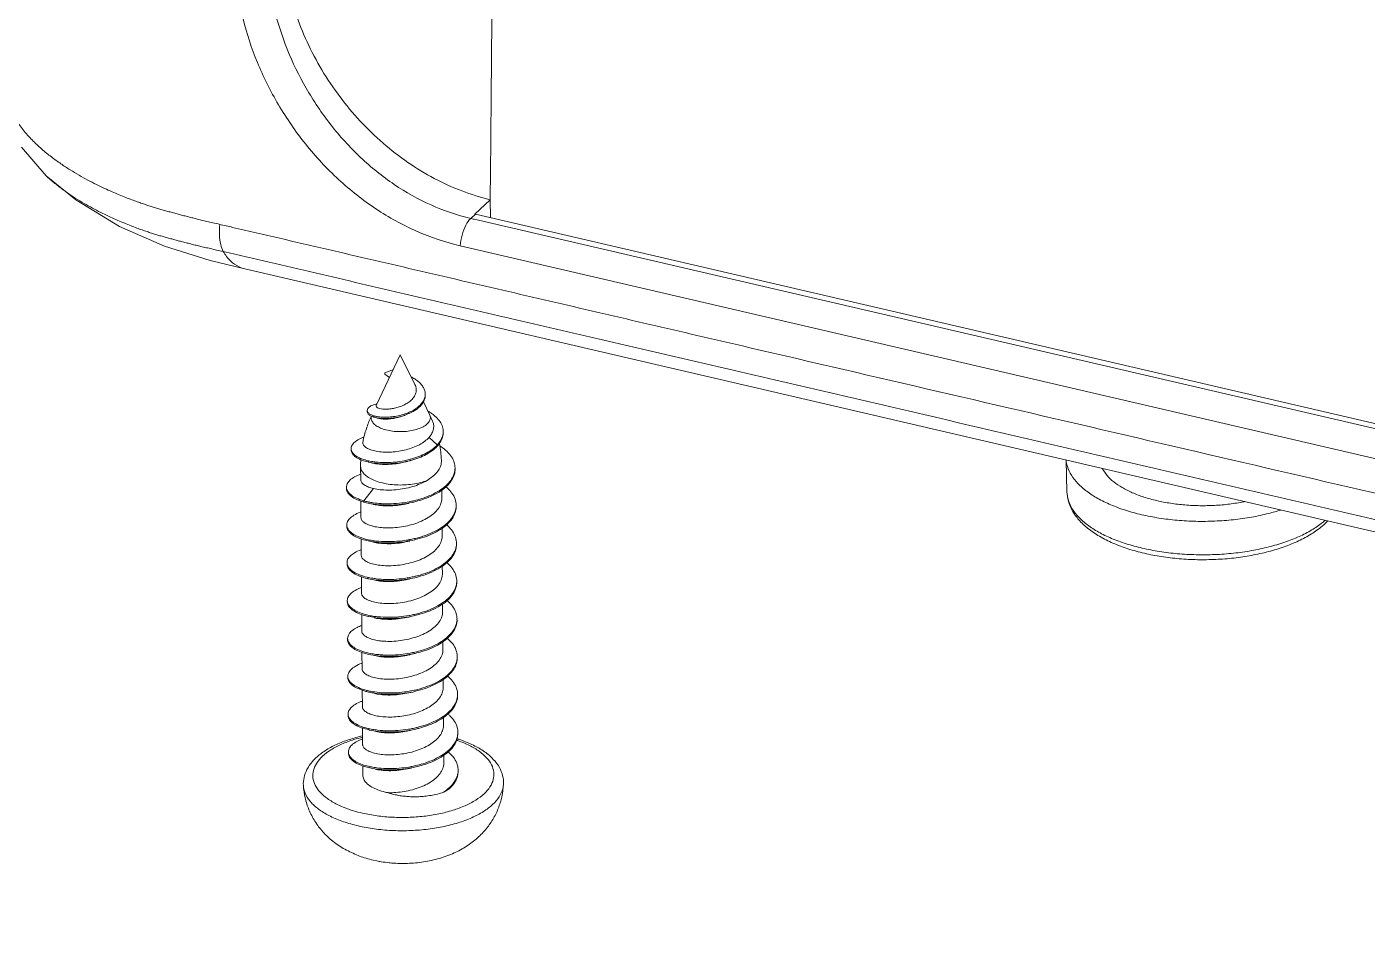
# Model space of a CAD drawing. Header units: millimetres. Extents: x 1204 to 1474, y 423 to 610.
# Drawn here: x 1312.79 to 1328.82, y 441.97 to 453.06 of the extents above; entities that cross this region are included whole.
import ezdxf

# ---------------------------------------------------------------- set-up
doc = ezdxf.new("R2010")
doc.units = ezdxf.units.MM
doc.layers.add('from', color=7, linetype='Continuous', lineweight=13)

# ---------------------------------------------------------------- blocks, each defined once
blk = doc.blocks.new('*u5')
at = {"color": 7, "linetype": 'Continuous'}
for p, q in [((-69.502, 38.597), (-68.984, 37.993)), ((-68.984, 37.993), (-68.985, 37.994)), ((-68.985, 37.994), (-68.364, 37.487)), ((-68.364, 37.487), (-67.447, 36.932)), ((-59.99, 37.191), (-59.667, 37.492)), ((-59.667, 37.492), (-59.66, 37.115)), ((-59.978, 37.189), (-60.074, 37.1)), ((-8.257, 25.145), (-59.978, 37.189)), ((-67.447, 36.932), (-66.505, 36.518)), ((-60.015, 37.086), (-60.074, 37.1)), ((-60.003, 37.083), (-60.015, 37.086)), ((-8.352, 25.056), (-60.003, 37.083)), ((-66.505, 36.518), (-65.546, 36.218)), ((-8.573, 24.479), (-60.294, 36.523)), ((-65.546, 36.218), (-64.813, 36.038)), ((-64.814, 36.038), (-3.1, 21.667)), ((-62.056, 33.172), (-61.553, 34.237)), ((-61.245, 33.609), (-61.553, 34.237)), ((-61.699, 33.926), (-61.879, 33.855)), ((-61.879, 33.855), (-61.879, 33.828)), ((-61.879, 33.828), (-61.777, 33.76)), ((-60.937, 32.982), (-61.068, 33.248)), ((-62.247, 33.065), (-62.246, 33.038)), ((-60.875, 32.844), (-60.937, 32.982)), ((-60.949, 32.501), (-60.777, 32.342)), ((-60.777, 32.342), (-60.776, 32.316)), ((-62.384, 31.611), (-62.386, 31.893)), ((-47.563, 31.357), (-47.581, 32.025)), ((-62.117, 31.425), (-62.321, 31.168)), ((-60.681, 31.226), (-60.682, 31.395)), ((-62.378, 30.816), (-62.38, 31.164)), ((-62.321, 31.168), (-62.321, 31.142)), ((-62.321, 31.142), (-62.236, 31.121)), ((-62.128, 31.096), (-62.114, 31.093)), ((-60.675, 30.431), (-60.676, 30.59)), ((-62.372, 30.022), (-62.375, 30.369)), ((-62.366, 29.228), (-62.369, 29.574)), ((-60.669, 29.637), (-60.671, 29.797)), ((-60.664, 28.843), (-60.665, 29.004)), ((-62.361, 28.433), (-62.363, 28.778)), ((-60.658, 28.048), (-60.659, 28.21)), ((-62.355, 27.639), (-62.357, 27.985)), ((-62.212, 27.943), (-62.171, 27.935)), ((-62.097, 27.917), (-61.997, 27.898)), ((-60.652, 27.254), (-60.653, 27.413)), ((-62.349, 26.844), (-62.352, 27.192)), ((-60.646, 26.46), (-60.648, 26.62)), ((-62.343, 26.05), (-62.346, 26.396)), ((-62.339, 25.405), (-62.34, 25.602)), ((-60.641, 25.665), (-60.642, 25.827)), ((-62.123, 23.623), (-62.043, 23.605)), ((-61.784, 23.567), (-61.768, 23.565))]:
    blk.add_line(p, q, dxfattribs=at)
for centre, radius, start, end in [((-61.86, 32.483), 0.746, 103.916, 105.9081), ((-61.293, 33.409), 0.263, 353.7759, 0.4466), ((-61.468, 32.171), 1.009, 56.7616, 60.4837), ((-63.202, 31.888), 2.516, 3.0777, 11.0499), ((-60.993, 32.623), 0.34, 355.9211, 0.3635), ((-61.253, 32.782), 0.648, 315.7344, 317.2738), ((-61.232, 32.737), 0.621, 317.269, 319.2281), ((-59.863, 31.911), 2.523, 177.2427, 180.4133), ((-61.948, 33.225), 1.247, 256.9768, 257.3746), ((-61.931, 33.307), 1.331, 257.3982, 260.2354), ((-61.828, 33.859), 1.882, 284.4451, 285.172), ((-60.776, 31.857), 0.372, 356.4598, 0.4842), ((-62.541, 31.455), 0.141, 179.9163, 190.192), ((-61.967, 32.381), 1.288, 253.6566, 254.0673), ((-61.967, 32.409), 1.29, 254.0663, 254.3257), ((-61.94, 32.51), 1.394, 254.3709, 257.9668), ((-61.801, 33.446), 2.338, 280.6508, 283.0327), ((-60.773, 31.073), 0.393, 356.5035, 0.3308), ((-61.875, 31.991), 1.677, 257.9586, 261.9893), ((-61.846, 32.179), 1.867, 261.9238, 262.0977), ((-61.792, 32.668), 2.355, 280.5205, 282.9984), ((-60.769, 30.278), 0.395, 356.5655, 0.3872), ((-61.869, 31.195), 1.674, 257.9323, 261.9656), ((-61.785, 31.872), 2.353, 280.504, 282.9866), ((-60.757, 29.483), 0.388, 353.1751, 0.4798), ((-61.861, 30.412), 1.687, 258.0358, 261.9285), ((-61.78, 31.081), 2.358, 280.4923, 282.9701), ((-60.744, 28.689), 0.381, 356.5531, 0.5015), ((-61.848, 29.665), 1.734, 259.2563, 261.8737), ((-61.778, 30.306), 2.376, 280.5581, 282.9485), ((-60.743, 27.895), 0.386, 356.4771, 0.3525), ((-61.77, 29.497), 2.362, 280.533, 282.9422), ((-60.746, 27.101), 0.395, 356.5643, 0.3871), ((-62.485, 26.691), 0.163, 180.7249, 198.2109), ((-61.875, 27.876), 1.53, 257.1649, 257.8745), ((-61.846, 28.019), 1.676, 257.9282, 261.956), ((-61.762, 28.694), 2.354, 280.5014, 282.9837), ((-60.727, 26.305), 0.382, 356.2707, 0.5018), ((-61.761, 27.922), 2.375, 280.5567, 282.9483), ((-61.838, 27.235), 1.687, 258.0185, 261.9064), ((-60.727, 25.512), 0.388, 356.4786, 0.3409), ((-63.132, 25.213), 0.455, 183.193, 187.701), ((-61.545, 26.466), 1.451, 256.9103, 259.4785), ((-61.085, 25.745), 0.822, 314.0059, 314.2663), ((-61.695, 27.429), 2.894, 253.1777, 256.9398), ((-61.58, 25.964), 2.404, 249.813, 256.96)]:
    blk.add_arc(centre, radius, start, end, dxfattribs=at)
blk.add_ellipse((-60.07, 41.547), major_axis=(-3.504, 3.568), ratio=0.773243, start_param=-4.027639, end_param=-4.02502, dxfattribs=at)
for points, start_tangent, end_tangent in [([(-59.667, 37.492), (-59.636, 40.766), (-59.616, 44.043), (-59.596, 47.32)], (0.011477, 0.999934), (0.006109, 0.999981)), ([(-64.004, 42.648), (-63.915, 42.032), (-63.749, 41.413), (-63.508, 40.805), (-63.198, 40.216), (-62.824, 39.659), (-62.394, 39.144), (-61.914, 38.679), (-61.393, 38.275), (-60.839, 37.937), (-60.261, 37.675), (-59.667, 37.492)], (0.08134, -0.996686), (0.973335, -0.229388)), ([(-60.294, 36.523), (-61.212, 36.831), (-62.064, 37.299), (-62.848, 37.915), (-63.538, 38.655), (-64.11, 39.487), (-64.552, 40.375), (-64.853, 41.287), (-65.008, 42.196)], (-0.973898, 0.226985), (-0.089958, 0.995946)), ([(-60.074, 37.1), (-60.907, 37.381), (-61.68, 37.812), (-62.389, 38.381), (-63.012, 39.065), (-63.529, 39.834), (-63.927, 40.655), (-64.198, 41.497), (-64.338, 42.337)], (-0.973914, 0.226915), (-0.087989, 0.996121)), ([(-65.343, 36.974), (-65.484, 37.007), (-65.612, 37.037), (-65.729, 37.065), (-65.834, 37.09), (-65.93, 37.114), (-66.024, 37.137), (-66.118, 37.162), (-66.213, 37.187), (-66.31, 37.213), (-66.408, 37.24), (-66.504, 37.267), (-66.599, 37.294), (-66.691, 37.322), (-66.782, 37.35), (-66.873, 37.38), (-66.969, 37.412), (-67.073, 37.448), (-67.188, 37.49), (-67.314, 37.539), (-67.453, 37.595), (-67.602, 37.658), (-67.762, 37.73), (-67.932, 37.812), (-68.11, 37.903), (-68.294, 38.005), (-68.482, 38.118), (-68.676, 38.245), (-68.875, 38.389), (-69.079, 38.556), (-69.28, 38.746), (-69.468, 38.957), (-69.634, 39.188), (-69.767, 39.43), (-69.858, 39.667), (-69.907, 39.882), (-69.926, 40.07), (-69.924, 40.227)], (-0.973569, 0.228393), (0.063632, 0.997973)), ([(-65.267, 36.402), (-65.408, 36.434), (-65.538, 36.464), (-65.656, 36.491), (-65.763, 36.517), (-65.861, 36.54), (-65.956, 36.564), (-66.05, 36.588), (-66.144, 36.612), (-66.236, 36.636), (-66.327, 36.661), (-66.417, 36.685), (-66.508, 36.71), (-66.598, 36.736), (-66.687, 36.763), (-66.776, 36.791), (-66.868, 36.821), (-66.969, 36.856), (-67.081, 36.896), (-67.203, 36.942), (-67.337, 36.996), (-67.481, 37.057), (-67.635, 37.126), (-67.798, 37.204), (-67.969, 37.291), (-68.145, 37.388), (-68.326, 37.495), (-68.512, 37.617), (-68.703, 37.756), (-68.898, 37.916), (-68.984, 37.993)], (-0.973817, 0.227332), (-0.729911, 0.683542)), ([(-65.267, 36.402), (-65.322, 36.55), (-65.348, 36.746), (-65.343, 36.974)], (-0.490403, 0.871496), (0.084227, 0.996447)), ([(-3.635, 22.605), (-3.907, 22.668), (-4.894, 22.898), (-5.88, 23.128), (-6.867, 23.357), (-8.84, 23.817), (-10.813, 24.276), (-12.786, 24.736), (-14.759, 25.195), (-18.705, 26.114), (-22.651, 27.033), (-26.597, 27.952), (-34.489, 29.79), (-42.381, 31.627), (-46.327, 32.546), (-50.273, 33.465), (-54.219, 34.384), (-56.192, 34.843), (-58.165, 35.303), (-60.138, 35.762), (-62.111, 36.222), (-63.098, 36.452), (-64.084, 36.681), (-65.071, 36.911), (-65.343, 36.974)], (-0.973971, 0.226672), (-0.973914, 0.226919)), ([(-60.294, 36.523), (-60.255, 36.75), (-60.176, 36.957), (-60.074, 37.1)], (0.072496, 0.997369), (0.73153, 0.68181)), ([(-65.267, 36.402), (-65.117, 36.205), (-64.937, 36.081), (-64.814, 36.038)], (0.491304, -0.870988), (0.973062, -0.230543)), ([(-3.558, 22.032), (-5.486, 22.481), (-7.415, 22.93), (-11.271, 23.828), (-15.128, 24.726), (-18.985, 25.624), (-26.699, 27.421), (-30.556, 28.319), (-34.413, 29.217), (-42.126, 31.013), (-49.84, 32.809), (-53.697, 33.708), (-57.554, 34.606), (-59.482, 35.055), (-61.411, 35.504), (-62.375, 35.728), (-63.339, 35.953), (-65.267, 36.402)], (-0.974102, 0.226109), (-0.973782, 0.227481)), ([(-61.03, 33.412), (-61.034, 33.456), (-61.058, 33.529), (-61.1, 33.597), (-61.159, 33.66), (-61.231, 33.715), (-61.312, 33.762), (-61.322, 33.767)], (-0.007621, 0.999971), (-0.898085, 0.439823)), ([(-61.245, 33.609), (-61.229, 33.571), (-61.218, 33.503), (-61.227, 33.433), (-61.256, 33.364), (-61.307, 33.299), (-61.374, 33.241), (-61.456, 33.191), (-61.55, 33.149), (-61.65, 33.119), (-61.747, 33.1)], (0.439723, -0.898133), (-0.990455, -0.137835)), ([(-62.065, 33.2), (-62.112, 33.185), (-62.186, 33.149), (-62.231, 33.108), (-62.247, 33.066), (-62.247, 33.065)], (-0.961592, -0.274483), (0.015904, -0.999874)), ([(-61.47, 32.988), (-61.448, 32.995), (-61.336, 33.041), (-61.237, 33.097), (-61.155, 33.161), (-61.092, 33.231), (-61.051, 33.305), (-61.031, 33.381)], (0.949957, 0.312381), (0.108628, 0.994082)), ([(-61.463, 32.963), (-61.448, 32.969), (-61.336, 33.015), (-61.237, 33.071), (-61.155, 33.135), (-61.092, 33.205), (-61.051, 33.279), (-61.031, 33.354), (-61.03, 33.385)], (0.948044, 0.318138), (-0.007621, 0.999971)), ([(-62.161, 32.948), (-62.254, 32.716), (-62.33, 32.44), (-62.337, 32.403)], (-0.416886, -0.908959), (-0.195229, -0.980758)), ([(-62.247, 33.065), (-62.233, 33.026)], (0.015904, -0.999874), (0.562316, -0.826922)), ([(-62.246, 33.038), (-62.233, 32.999), (-62.192, 32.962), (-62.162, 32.947)], (0.015904, -0.999874), (0.90726, -0.42057)), ([(-62.233, 33.026), (-62.192, 32.989), (-62.126, 32.959), (-62.102, 32.951)], (0.562316, -0.826922), (0.961476, -0.27489)), ([(-62.159, 32.947), (-62.165, 32.915), (-62.152, 32.85), (-62.108, 32.788), (-62.037, 32.732), (-61.94, 32.686), (-61.824, 32.651)], (-0.268784, -0.963201), (0.973942, -0.226795)), ([(-62.162, 32.947), (-62.126, 32.932), (-62.108, 32.926)], (0.90726, -0.42057), (0.957865, -0.287219)), ([(-62.108, 32.926), (-62.038, 32.91), (-61.934, 32.898), (-61.817, 32.898), (-61.694, 32.909), (-61.569, 32.933), (-61.463, 32.963)], (0.957865, -0.287219), (0.948044, 0.318138)), ([(-62.102, 32.951), (-62.038, 32.937), (-61.934, 32.925), (-61.817, 32.924), (-61.694, 32.936), (-61.569, 32.96), (-61.47, 32.988)], (0.961476, -0.27489), (0.949957, 0.312381)), ([(-61.747, 33.1), (-61.838, 33.092), (-61.92, 33.094), (-61.985, 33.105), (-62.031, 33.123), (-62.055, 33.145), (-62.057, 33.17), (-62.056, 33.172)], (-0.990455, -0.137835), (0.365864, 0.930668)), ([(-62.054, 32.91), (-61.987, 32.894), (-61.892, 32.885), (-61.783, 32.888), (-61.666, 32.904), (-61.548, 32.934), (-61.487, 32.955)], (0.950059, -0.312071), (0.934252, 0.356613)), ([(-60.937, 32.982), (-60.927, 32.955), (-60.925, 32.885), (-60.959, 32.816), (-61.027, 32.753), (-61.125, 32.699), (-61.247, 32.658), (-61.386, 32.631), (-61.535, 32.621), (-61.684, 32.627), (-61.824, 32.651)], (0.441006, -0.897504), (-0.973942, 0.226795)), ([(-60.653, 32.626), (-60.656, 32.668), (-60.688, 32.776), (-60.755, 32.877), (-60.851, 32.97), (-60.915, 33.016)], (-0.006411, 0.999979), (-0.83596, 0.548791)), ([(-60.875, 32.844), (-60.855, 32.77), (-60.856, 32.678), (-60.888, 32.588), (-60.949, 32.501)], (0.382683, -0.92388), (-0.665711, -0.74621)), ([(-62.313, 32.506), (-62.36, 32.488), (-62.47, 32.431), (-62.544, 32.366), (-62.581, 32.297), (-62.585, 32.264)], (-0.943331, -0.331854), (0.008495, -0.999964)), ([(-61.888, 32.191), (-62.027, 32.204), (-62.147, 32.23), (-62.242, 32.269), (-62.306, 32.315), (-62.337, 32.367), (-62.337, 32.403)], (-0.99924, 0.038969), (0.182901, 0.983131)), ([(-60.949, 32.501), (-61.038, 32.42), (-61.153, 32.347), (-61.287, 32.287), (-61.432, 32.241), (-61.584, 32.209), (-61.74, 32.193), (-61.888, 32.191)], (-0.665711, -0.74621), (-0.99924, 0.038969)), ([(-60.777, 32.342), (-60.7, 32.447), (-60.659, 32.557), (-60.654, 32.599)], (0.678429, 0.734666), (0.071078, 0.997471)), ([(-60.762, 32.331), (-60.7, 32.421), (-60.659, 32.531), (-60.653, 32.599)], (0.652916, 0.757431), (-0.006411, 0.999979)), ([(-62.585, 32.264), (-62.579, 32.227)], (0.008495, -0.999964), (0.279338, -0.960193)), ([(-62.585, 32.238), (-62.579, 32.201), (-62.54, 32.134), (-62.465, 32.073), (-62.357, 32.021), (-62.237, 31.985)], (0.008495, -0.999964), (0.972828, -0.231528)), ([(-62.579, 32.227), (-62.54, 32.161), (-62.465, 32.1), (-62.357, 32.048), (-62.229, 32.01)], (0.279338, -0.960193), (0.974275, -0.225362)), ([(-61.353, 32.01), (-61.335, 32.015), (-61.164, 32.071), (-61.011, 32.141), (-60.88, 32.223), (-60.776, 32.316)], (0.967658, 0.252265), (0.678429, 0.734666)), ([(-61.335, 32.042), (-61.164, 32.098), (-61.011, 32.168), (-60.88, 32.25), (-60.789, 32.329)], (0.965141, 0.26173), (0.697921, 0.716175)), ([(-60.404, 31.86), (-60.42, 31.969), (-60.477, 32.09), (-60.572, 32.204), (-60.702, 32.307), (-60.725, 32.322)], (-0.008309, 0.999965), (-0.844996, 0.534772)), ([(-60.99, 31.596), (-61.134, 31.55), (-61.295, 31.518), (-61.465, 31.502), (-61.639, 31.502), (-61.808, 31.519), (-61.966, 31.553), (-62.106, 31.6), (-62.222, 31.66), (-62.31, 31.73), (-62.365, 31.807), (-62.386, 31.888), (-62.386, 31.893)], (-0.928693, -0.37085), (-0.005501, 0.999985)), ([(-62.237, 31.985), (-62.221, 31.982), (-62.062, 31.956), (-61.888, 31.945), (-61.704, 31.952), (-61.517, 31.975), (-61.353, 32.01)], (0.972828, -0.231528), (0.967658, 0.252265)), ([(-62.161, 31.966), (-62.07, 31.948), (-61.926, 31.934), (-61.767, 31.936), (-61.599, 31.954), (-61.431, 31.989), (-61.401, 31.997)], (0.967833, -0.251592), (0.962477, 0.271364)), ([(-62.156, 31.995), (-62.063, 31.982), (-61.888, 31.972), (-61.704, 31.978), (-61.517, 32.002), (-61.358, 32.036)], (0.98544, -0.170023), (0.968384, 0.249465)), ([(-61.274, 31.168), (-61.098, 31.216), (-60.906, 31.29), (-60.738, 31.38), (-60.599, 31.483), (-60.495, 31.597), (-60.429, 31.719), (-60.405, 31.834)], (0.974215, 0.225621), (0.06169, 0.998095)), ([(-61.267, 31.143), (-61.098, 31.19), (-60.906, 31.263), (-60.738, 31.353), (-60.599, 31.457), (-60.495, 31.571), (-60.429, 31.692), (-60.404, 31.817), (-60.404, 31.834)], (0.973546, 0.22849), (-0.008309, 0.999965)), ([(-60.689, 32.023), (-60.692, 31.964), (-60.722, 31.861), (-60.784, 31.765), (-60.874, 31.676), (-60.99, 31.596)], (0.053137, -0.998587), (-0.86264, -0.505819)), ([(-47.58, 32.023), (-47.552, 31.887), (-47.468, 31.705), (-47.333, 31.531), (-47.148, 31.368), (-46.917, 31.218), (-46.644, 31.085), (-46.335, 30.97), (-45.995, 30.877)], (0.094444, -0.99553), (0.973942, -0.226795)), ([(-46.823, 31.848), (-46.817, 31.838), (-46.72, 31.698), (-46.581, 31.566), (-46.403, 31.446), (-46.191, 31.338), (-45.947, 31.247), (-45.678, 31.172)], (0.453701, -0.891154), (0.973942, -0.226795)), ([(-62.385, 31.728), (-62.512, 31.671), (-62.611, 31.6), (-62.668, 31.523), (-62.682, 31.456)], (-0.940751, -0.339098), (-0.000496, -1)), ([(-62.117, 31.425), (-62.223, 31.458), (-62.305, 31.499), (-62.359, 31.546), (-62.382, 31.597), (-62.384, 31.611)], (-0.974067, 0.22626), (0.004052, 0.999992)), ([(-60.99, 31.596), (-61.136, 31.524), (-61.298, 31.466), (-61.471, 31.425), (-61.647, 31.401), (-61.818, 31.393), (-61.977, 31.402), (-62.117, 31.425)], (-0.86264, -0.505819), (-0.974067, 0.22626)), ([(-62.682, 31.429), (-62.682, 31.416), (-62.652, 31.336), (-62.58, 31.262), (-62.468, 31.196), (-62.33, 31.144)], (-0.000496, -1), (0.959587, -0.281413)), ([(-62.68, 31.43), (-62.652, 31.363), (-62.58, 31.288), (-62.468, 31.222), (-62.321, 31.168)], (0.175985, -0.984393), (0.961579, -0.274527)), ([(-60.681, 31.226), (-60.692, 31.137), (-60.74, 31.029), (-60.821, 30.929), (-60.932, 30.839), (-61.072, 30.759), (-61.23, 30.694), (-61.4, 30.646), (-61.575, 30.615), (-61.749, 30.6), (-61.914, 30.603)], (0.00603, -0.999982), (-0.997819, 0.066006)), ([(-60.38, 31.075), (-60.381, 31.108), (-60.415, 31.237), (-60.492, 31.36), (-60.593, 31.463)], (-0.00588, 0.999983), (-0.764456, 0.644676)), ([(-47.563, 31.357), (-47.533, 31.178), (-47.45, 30.998), (-47.315, 30.825), (-47.131, 30.662), (-46.901, 30.513), (-46.629, 30.38), (-46.322, 30.267), (-45.984, 30.174)], (0.027184, -0.99963), (0.973942, -0.226795)), ([(-47.563, 31.357), (-47.533, 31.16), (-47.451, 30.963), (-47.313, 30.769), (-47.121, 30.587), (-46.88, 30.423), (-46.598, 30.28), (-46.282, 30.161), (-45.938, 30.066)], (0.027004, -0.999635), (0.973942, -0.226795)), ([(-62.236, 31.121), (-62.147, 31.104), (-61.952, 31.083), (-61.741, 31.08), (-61.523, 31.097), (-61.306, 31.134), (-61.267, 31.143)], (0.977037, -0.21307), (0.973546, 0.22849)), ([(-62.23, 31.146), (-62.148, 31.13), (-62.125, 31.127)], (0.977862, -0.209249), (0.9893, -0.145894)), ([(-62.125, 31.127), (-61.952, 31.109), (-61.742, 31.107), (-61.524, 31.124), (-61.369, 31.148)], (0.9893, -0.145894), (0.982745, 0.184965)), ([(-62.114, 31.093), (-62.053, 31.081), (-61.987, 31.071), (-61.917, 31.065)], (0.974067, -0.22626), (0.997904, -0.064713)), ([(-61.917, 31.065), (-61.752, 31.063), (-61.577, 31.078), (-61.402, 31.11), (-61.364, 31.119)], (0.997904, -0.064713), (0.968584, 0.248686)), ([(-61.262, 30.373), (-61.236, 30.379), (-61.026, 30.442), (-60.835, 30.523), (-60.67, 30.62), (-60.538, 30.73), (-60.444, 30.851), (-60.391, 30.978), (-60.381, 31.049)], (0.974346, 0.225056), (0.06089, 0.998144)), ([(-61.257, 30.348), (-61.236, 30.353), (-61.026, 30.415), (-60.835, 30.496), (-60.67, 30.593), (-60.538, 30.704), (-60.444, 30.825), (-60.391, 30.952), (-60.38, 31.049)], (0.973876, 0.227078), (-0.00588, 0.999983)), ([(-43.077, 30.974), (-43.327, 30.903), (-43.688, 30.825), (-44.069, 30.771), (-44.46, 30.742), (-44.856, 30.738), (-45.249, 30.76), (-45.631, 30.806), (-45.995, 30.877)], (-0.952914, -0.303242), (-0.973942, 0.226795)), ([(-43.831, 31.151), (-43.852, 31.147), (-44.15, 31.1), (-44.46, 31.072), (-44.773, 31.066), (-45.085, 31.081), (-45.389, 31.117), (-45.678, 31.172)], (-0.980027, -0.198866), (-0.973942, 0.226795)), ([(-62.379, 30.934), (-62.398, 30.927), (-62.527, 30.864), (-62.618, 30.792), (-62.668, 30.714), (-62.677, 30.661)], (-0.940437, -0.339967), (0.000836, -1)), ([(-61.914, 30.603), (-62.054, 30.619), (-62.174, 30.648), (-62.269, 30.687), (-62.336, 30.733), (-62.372, 30.785), (-62.378, 30.816)], (-0.997819, 0.066006), (-0.013631, 0.999907)), ([(-60.374, 30.281), (-60.379, 30.338), (-60.42, 30.466), (-60.504, 30.588), (-60.584, 30.666)], (-0.006775, 0.999977), (-0.761418, 0.648262)), ([(-45.984, 30.174), (-45.621, 30.103), (-45.241, 30.057), (-44.85, 30.036), (-44.456, 30.039), (-44.066, 30.068), (-43.688, 30.122), (-43.328, 30.199), (-42.993, 30.299), (-42.69, 30.418), (-42.424, 30.556), (-42.199, 30.71), (-42.143, 30.756)], (0.973942, -0.226795), (0.754983, 0.655744)), ([(-45.938, 30.066), (-45.58, 29.997), (-45.207, 29.952), (-44.824, 29.932), (-44.44, 29.937), (-44.059, 29.967), (-43.689, 30.022), (-43.335, 30.101), (-43.004, 30.203), (-42.701, 30.327), (-42.432, 30.473), (-42.204, 30.639), (-42.091, 30.744)], (0.973942, -0.226795), (0.695097, 0.718916)), ([(-62.677, 30.661), (-62.674, 30.633)], (0.000836, -1), (0.186049, -0.982541)), ([(-62.676, 30.635), (-62.674, 30.607), (-62.636, 30.528), (-62.557, 30.454), (-62.438, 30.39), (-62.285, 30.339), (-62.229, 30.326)], (0.000836, -1), (0.977029, -0.213107)), ([(-62.674, 30.633), (-62.637, 30.554), (-62.557, 30.481), (-62.438, 30.417), (-62.285, 30.366), (-62.224, 30.351)], (0.186049, -0.982541), (0.977756, -0.209747)), ([(-60.675, 30.431), (-60.686, 30.346), (-60.732, 30.238), (-60.812, 30.138), (-60.924, 30.046), (-61.061, 29.966), (-61.219, 29.901), (-61.39, 29.852), (-61.568, 29.82), (-61.743, 29.806), (-61.908, 29.808)], (0.00605, -0.999982), (-0.997819, 0.066006)), ([(-62.374, 30.139), (-62.419, 30.122), (-62.541, 30.058), (-62.625, 29.984), (-62.667, 29.905), (-62.671, 29.867)], (-0.940252, -0.340478), (0.008611, -0.999963)), ([(-62.229, 30.326), (-62.102, 30.304), (-61.899, 30.286), (-61.68, 30.288), (-61.457, 30.31), (-61.257, 30.348)], (0.977029, -0.213107), (0.973876, 0.227078)), ([(-62.114, 30.3), (-62.059, 30.288), (-61.911, 30.271)], (0.972641, -0.232312), (0.997819, -0.066006)), ([(-62.103, 30.33), (-61.899, 30.312), (-61.681, 30.314), (-61.457, 30.336), (-61.361, 30.352)], (0.990504, -0.137487), (0.983165, 0.182719)), ([(-61.911, 30.271), (-61.747, 30.268), (-61.572, 30.282), (-61.397, 30.314), (-61.356, 30.324)], (0.997819, -0.066006), (0.969138, 0.246521)), ([(-61.256, 29.579), (-61.191, 29.595), (-60.983, 29.661), (-60.797, 29.745), (-60.638, 29.845), (-60.513, 29.957), (-60.426, 30.079), (-60.38, 30.208), (-60.375, 30.254)], (0.974387, 0.224879), (0.059898, 0.998205)), ([(-61.251, 29.553), (-61.19, 29.568), (-60.983, 29.634), (-60.797, 29.718), (-60.638, 29.818), (-60.512, 29.931), (-60.425, 30.053), (-60.38, 30.181), (-60.374, 30.254)], (0.973872, 0.227099), (-0.006775, 0.999977)), ([(-62.671, 29.867), (-62.665, 29.824)], (0.008611, -0.999963), (0.276115, -0.961125)), ([(-62.671, 29.84), (-62.664, 29.798), (-62.619, 29.72), (-62.532, 29.648), (-62.407, 29.586), (-62.248, 29.537), (-62.224, 29.532)], (0.008611, -0.999963), (0.977047, -0.213022)), ([(-62.665, 29.824), (-62.619, 29.746), (-62.532, 29.674), (-62.407, 29.612), (-62.248, 29.564), (-62.219, 29.557)], (0.276115, -0.961125), (0.977691, -0.210049)), ([(-61.908, 29.808), (-62.048, 29.825), (-62.168, 29.854), (-62.264, 29.892), (-62.33, 29.939), (-62.366, 29.99), (-62.372, 30.022)], (-0.997819, 0.066006), (-0.013631, 0.999907)), ([(-60.368, 29.486), (-60.377, 29.567), (-60.427, 29.694), (-60.518, 29.815), (-60.579, 29.872)], (-0.008081, 0.999967), (-0.761502, 0.648163)), ([(-62.224, 29.532), (-62.061, 29.505), (-61.854, 29.49), (-61.634, 29.496), (-61.41, 29.522), (-61.251, 29.553)], (0.977047, -0.213022), (0.973872, 0.227099)), ([(-62.103, 29.537), (-62.061, 29.531), (-61.854, 29.517), (-61.634, 29.522), (-61.41, 29.548), (-61.356, 29.558)], (0.990044, -0.140755), (0.983213, 0.182461)), ([(-60.669, 29.637), (-60.679, 29.556), (-60.723, 29.449), (-60.802, 29.348), (-60.913, 29.255), (-61.051, 29.174), (-61.207, 29.109), (-61.378, 29.06), (-61.558, 29.027), (-61.737, 29.012), (-61.902, 29.014)], (0.005799, -0.999983), (-0.997819, 0.066006)), ([(-62.368, 29.345), (-62.438, 29.317), (-62.554, 29.25), (-62.63, 29.175), (-62.664, 29.096), (-62.665, 29.072)], (-0.940307, -0.340329), (0.015068, -0.999886)), ([(-62.109, 29.506), (-62.054, 29.494), (-61.905, 29.476)], (0.97265, -0.232275), (0.997819, -0.066006)), ([(-61.905, 29.476), (-61.741, 29.474), (-61.566, 29.488), (-61.388, 29.52), (-61.35, 29.529)], (0.997819, -0.066006), (0.969139, 0.246516)), ([(-61.251, 28.784), (-61.146, 28.811), (-60.942, 28.88), (-60.76, 28.967), (-60.607, 29.07), (-60.488, 29.185), (-60.408, 29.308), (-60.371, 29.437)], (0.974445, 0.224624), (0.119177, 0.992873)), ([(-61.245, 28.759), (-61.146, 28.785), (-60.942, 28.854), (-60.76, 28.941), (-60.606, 29.043), (-60.488, 29.158), (-60.408, 29.282), (-60.371, 29.41), (-60.368, 29.46)], (0.973881, 0.227059), (-0.008081, 0.999967)), ([(-62.665, 29.072), (-62.654, 29.015)], (0.015068, -0.999886), (0.361487, -0.932377)), ([(-62.665, 29.046), (-62.654, 28.989), (-62.601, 28.911), (-62.506, 28.841), (-62.374, 28.781), (-62.218, 28.737)], (0.015068, -0.999886), (0.977118, -0.2127)), ([(-62.654, 29.015), (-62.601, 28.938), (-62.506, 28.868), (-62.374, 28.808), (-62.211, 28.762)], (0.361487, -0.932377), (0.978106, -0.208107)), ([(-61.902, 29.014), (-62.052, 29.032), (-62.18, 29.065), (-62.277, 29.109), (-62.339, 29.16), (-62.366, 29.216), (-62.366, 29.227)], (-0.997819, 0.066006), (0.008536, 0.999964)), ([(-60.363, 28.692), (-60.377, 28.796), (-60.435, 28.922), (-60.533, 29.041), (-60.572, 29.077)], (-0.008602, 0.999963), (-0.760667, 0.649142)), ([(-62.218, 28.737), (-62.21, 28.736), (-62.019, 28.706), (-61.809, 28.696), (-61.588, 28.705), (-61.364, 28.734), (-61.245, 28.759)], (0.977118, -0.2127), (0.973881, 0.227059)), ([(-62.103, 28.711), (-62.049, 28.7), (-61.9, 28.682)], (0.972663, -0.232222), (0.997819, -0.066006)), ([(-62.098, 28.742), (-62.019, 28.733), (-61.809, 28.722), (-61.588, 28.731), (-61.364, 28.761), (-61.351, 28.763)], (0.989978, -0.141223), (0.983246, 0.182284)), ([(-61.9, 28.682), (-61.734, 28.679), (-61.556, 28.694), (-61.376, 28.727), (-61.344, 28.735)], (0.997819, -0.066006), (0.969139, 0.246515)), ([(-61.896, 28.22), (-61.73, 28.217), (-61.552, 28.232), (-61.373, 28.265), (-61.203, 28.314), (-61.044, 28.38), (-60.905, 28.462), (-60.794, 28.556), (-60.717, 28.656), (-60.673, 28.763), (-60.664, 28.843)], (0.997819, -0.066006), (-0.00593, 0.999982)), ([(-62.362, 28.551), (-62.461, 28.508), (-62.568, 28.44), (-62.635, 28.364), (-62.659, 28.285), (-62.66, 28.278)], (-0.940562, -0.339622), (0.012018, -0.999928)), ([(-62, 28.23), (-62.129, 28.257), (-62.234, 28.295), (-62.308, 28.341), (-62.351, 28.392), (-62.361, 28.433)], (-0.98997, 0.141276), (-0.021175, 0.999776)), ([(-61.246, 27.99), (-61.102, 28.028), (-60.901, 28.101), (-60.724, 28.191), (-60.577, 28.296), (-60.465, 28.412), (-60.393, 28.537), (-60.363, 28.666)], (0.974508, 0.224352), (0.060281, 0.998181)), ([(-61.24, 27.965), (-61.102, 28.001), (-60.901, 28.074), (-60.724, 28.164), (-60.576, 28.269), (-60.465, 28.386), (-60.392, 28.51), (-60.363, 28.64), (-60.362, 28.665)], (0.973895, 0.226999), (-0.008602, 0.999963)), ([(-62.66, 28.278), (-62.657, 28.253)], (0.012018, -0.999928), (0.18131, -0.983426)), ([(-62.659, 28.252), (-62.641, 28.178), (-62.579, 28.102), (-62.478, 28.034), (-62.34, 27.977), (-62.212, 27.943)], (0.011856, -0.99993), (0.977113, -0.212722)), ([(-62.657, 28.253), (-62.641, 28.205), (-62.58, 28.129), (-62.478, 28.061), (-62.34, 28.004), (-62.171, 27.961)], (0.18131, -0.983426), (0.982405, -0.186763)), ([(-61.896, 28.22), (-61.932, 28.222), (-61.966, 28.226), (-62, 28.23)], (-0.997819, 0.066006), (-0.98997, 0.141276)), ([(-60.357, 27.898), (-60.357, 27.909), (-60.384, 28.038), (-60.452, 28.162), (-60.561, 28.277), (-60.565, 28.281)], (-0.006323, 0.99998), (-0.759175, 0.650886)), ([(-62.171, 27.935), (-61.976, 27.909), (-61.763, 27.901), (-61.541, 27.914), (-61.318, 27.948), (-61.24, 27.965)], (0.982405, -0.186763), (0.973895, 0.226999)), ([(-62.093, 27.948), (-61.976, 27.935), (-61.763, 27.928), (-61.541, 27.941), (-61.343, 27.969)], (0.989909, -0.141705), (0.983056, 0.183304)), ([(-61.997, 27.898), (-61.964, 27.894), (-61.929, 27.89), (-61.894, 27.887)], (0.98997, -0.141276), (0.997819, -0.066006)), ([(-61.894, 27.887), (-61.728, 27.885), (-61.55, 27.9), (-61.37, 27.933), (-61.339, 27.941)], (0.997819, -0.066006), (0.969138, 0.246518)), ([(-60.658, 28.048), (-60.668, 27.964), (-60.715, 27.855), (-60.794, 27.755), (-60.907, 27.663), (-61.047, 27.582), (-61.206, 27.517), (-61.374, 27.469), (-61.55, 27.437), (-61.726, 27.423), (-61.891, 27.425)], (0.005988, -0.999982), (-0.997819, 0.066006)), ([(-61.241, 27.195), (-61.03, 27.255), (-60.837, 27.333), (-60.669, 27.427), (-60.533, 27.535), (-60.433, 27.654), (-60.374, 27.78), (-60.358, 27.871)], (0.974571, 0.224077), (0.061282, 0.998121)), ([(-61.234, 27.17), (-61.026, 27.229), (-60.834, 27.308), (-60.667, 27.402), (-60.531, 27.511), (-60.432, 27.63), (-60.373, 27.756), (-60.357, 27.871)], (0.97389, 0.22702), (-0.006233, 0.999981)), ([(-62.356, 27.756), (-62.366, 27.753), (-62.497, 27.692), (-62.59, 27.62), (-62.643, 27.543), (-62.654, 27.484)], (-0.940576, -0.339582), (-0.000797, -1)), ([(-61.891, 27.425), (-62.039, 27.443), (-62.164, 27.475), (-62.261, 27.517), (-62.325, 27.568), (-62.354, 27.624), (-62.355, 27.639)], (-0.997819, 0.066006), (0.008494, 0.999964)), ([(-62.654, 27.484), (-62.652, 27.463), (-62.652, 27.458)], (-0.000797, -1), (0.172151, -0.985071)), ([(-62.653, 27.457), (-62.652, 27.434), (-62.617, 27.355), (-62.541, 27.282), (-62.425, 27.218), (-62.276, 27.165), (-62.206, 27.149)], (-0.000447, -1), (0.977037, -0.213069)), ([(-62.652, 27.458), (-62.619, 27.384), (-62.543, 27.31), (-62.429, 27.245), (-62.279, 27.193), (-62.201, 27.174)], (0.172151, -0.985071), (0.977819, -0.209453)), ([(-60.351, 27.103), (-60.356, 27.16), (-60.397, 27.287), (-60.48, 27.409), (-60.561, 27.488)], (-0.006775, 0.999977), (-0.760757, 0.649037)), ([(-62.206, 27.149), (-62.097, 27.129), (-61.896, 27.109), (-61.68, 27.109), (-61.457, 27.129), (-61.237, 27.169), (-61.234, 27.17)], (0.977037, -0.213069), (0.97389, 0.22702)), ([(-62.201, 27.174), (-62.101, 27.156), (-62.088, 27.154)], (0.977819, -0.209453), (0.989828, -0.142266)), ([(-62.091, 27.122), (-62.036, 27.111), (-61.888, 27.093)], (0.97264, -0.232317), (0.997819, -0.066006)), ([(-62.088, 27.154), (-61.9, 27.136), (-61.684, 27.136), (-61.462, 27.155), (-61.338, 27.175)], (0.989828, -0.142266), (0.983129, 0.182911)), ([(-61.888, 27.093), (-61.723, 27.091), (-61.547, 27.105), (-61.372, 27.137), (-61.333, 27.146)], (0.997819, -0.066006), (0.969137, 0.246521)), ([(-60.652, 27.254), (-60.655, 27.212), (-60.683, 27.11), (-60.744, 27.011), (-60.833, 26.92), (-60.948, 26.838), (-61.085, 26.768), (-61.237, 26.71), (-61.399, 26.668), (-61.566, 26.64), (-61.73, 26.628), (-61.885, 26.631)], (0.007762, -0.99997), (-0.997819, 0.066006)), ([(-61.234, 26.401), (-61.161, 26.419), (-60.955, 26.485), (-60.77, 26.569), (-60.613, 26.669), (-60.488, 26.781), (-60.402, 26.903), (-60.357, 27.03), (-60.352, 27.077)], (0.974397, 0.224835), (0.059918, 0.998203)), ([(-61.228, 26.376), (-61.152, 26.395), (-60.948, 26.462), (-60.764, 26.546), (-60.607, 26.646), (-60.484, 26.759), (-60.4, 26.881), (-60.356, 27.008), (-60.351, 27.077)], (0.973874, 0.227088), (-0.007023, 0.999975)), ([(-62.351, 26.962), (-62.409, 26.939), (-62.528, 26.874), (-62.607, 26.8), (-62.645, 26.721), (-62.648, 26.689)], (-0.940261, -0.340453), (0.012014, -0.999928)), ([(-62.349, 26.844), (-62.348, 26.828), (-62.318, 26.773), (-62.254, 26.723), (-62.158, 26.68), (-62.033, 26.649), (-61.885, 26.631)], (-0.008269, -0.999966), (0.997819, -0.066006)), ([(-62.648, 26.663), (-62.638, 26.611), (-62.588, 26.533), (-62.497, 26.463), (-62.369, 26.403), (-62.207, 26.356), (-62.201, 26.354)], (0.013549, -0.999908), (0.97708, -0.212872)), ([(-62.64, 26.641), (-62.591, 26.563), (-62.502, 26.492), (-62.375, 26.431), (-62.215, 26.384)], (0.313098, -0.949721), (0.975008, -0.22217)), ([(-60.646, 26.46), (-60.649, 26.417), (-60.678, 26.315), (-60.738, 26.217), (-60.827, 26.126), (-60.942, 26.044), (-61.079, 25.973), (-61.231, 25.916), (-61.394, 25.873), (-61.56, 25.846), (-61.724, 25.834), (-61.879, 25.837)], (0.007762, -0.99997), (-0.997819, 0.066006)), ([(-60.345, 26.309), (-60.359, 26.41), (-60.415, 26.536), (-60.512, 26.654), (-60.556, 26.694)], (-0.008591, 0.999963), (-0.761202, 0.648515)), ([(-62.346, 26.232), (-62.485, 26.197), (-62.765, 26.105), (-63.016, 25.989), (-63.23, 25.85), (-63.398, 25.693), (-63.512, 25.527), (-63.573, 25.358), (-63.587, 25.188)], (-0.974912, -0.222591), (0.058007, -0.998316)), ([(-62.345, 26.204), (-62.526, 26.153), (-62.787, 26.056), (-63.008, 25.939), (-63.183, 25.806), (-63.307, 25.661), (-63.375, 25.508), (-63.386, 25.352), (-63.34, 25.198), (-63.237, 25.051), (-63.081, 24.914), (-62.876, 24.793), (-62.63, 24.69), (-62.532, 24.659)], (-0.971732, -0.236088), (0.956959, -0.290223)), ([(-62.345, 26.168), (-62.449, 26.123), (-62.554, 26.055), (-62.619, 25.978), (-62.642, 25.899), (-62.642, 25.895)], (-0.940605, -0.339502), (0.010112, -0.999949)), ([(-62.201, 26.354), (-62.019, 26.325), (-61.812, 26.313), (-61.593, 26.32), (-61.37, 26.347), (-61.228, 26.376)], (0.97708, -0.212872), (0.973874, 0.227088)), ([(-62.086, 26.328), (-62.03, 26.317), (-61.882, 26.299)], (0.972642, -0.232309), (0.997819, -0.066006)), ([(-62.08, 26.359), (-62.028, 26.352), (-61.821, 26.339), (-61.602, 26.346), (-61.379, 26.372), (-61.333, 26.38)], (0.990026, -0.140883), (0.983221, 0.18242)), ([(-61.882, 26.299), (-61.718, 26.296), (-61.544, 26.311), (-61.368, 26.342), (-61.327, 26.352)], (0.997819, -0.066006), (0.969138, 0.24652)), ([(-61.229, 25.606), (-61.082, 25.645), (-60.883, 25.718), (-60.707, 25.808), (-60.56, 25.912), (-60.448, 26.028), (-60.376, 26.152), (-60.346, 26.281)], (0.974512, 0.224334), (0.065215, 0.997871)), ([(-61.222, 25.581), (-61.07, 25.623), (-60.872, 25.696), (-60.697, 25.787), (-60.552, 25.892), (-60.443, 26.008), (-60.373, 26.133), (-60.346, 26.261), (-60.345, 26.282)], (0.973899, 0.226981), (-0.008501, 0.999964)), ([(-59.388, 25.218), (-59.405, 25.393), (-59.474, 25.568), (-59.601, 25.739), (-59.785, 25.898), (-60.017, 26.034), (-60.285, 26.146), (-60.365, 26.172)], (0.043559, 0.999051), (-0.954639, 0.297765)), ([(-62.642, 25.895), (-62.64, 25.87)], (0.010112, -0.999949), (0.181422, -0.983405)), ([(-60.371, 26.14), (-60.348, 26.132), (-60.101, 26.029), (-59.897, 25.908), (-59.741, 25.771), (-59.638, 25.624), (-59.591, 25.47), (-59.602, 25.314), (-59.671, 25.162), (-59.794, 25.016), (-59.969, 24.883), (-60.191, 24.766), (-60.451, 24.669), (-60.743, 24.594), (-61.058, 24.544), (-61.386, 24.52), (-61.717, 24.523), (-62.041, 24.553), (-62.349, 24.61)], (0.947889, -0.318601), (-0.973942, 0.226795)), ([(-62.343, 26.05), (-62.342, 26.037), (-62.315, 25.981), (-62.252, 25.93), (-62.155, 25.887), (-62.028, 25.855), (-61.879, 25.837)], (-0.00926, -0.999957), (0.997819, -0.066006)), ([(-60.34, 25.514), (-60.34, 25.531), (-60.368, 25.659), (-60.438, 25.783), (-60.547, 25.897)], (-0.006108, 0.999981), (-0.75866, 0.651487)), ([(-62.642, 25.869), (-62.642, 25.867), (-62.619, 25.787), (-62.554, 25.712), (-62.448, 25.645), (-62.307, 25.589), (-62.195, 25.56)], (0.005831, -0.999983), (0.977099, -0.212785)), ([(-62.64, 25.87), (-62.622, 25.819), (-62.559, 25.743), (-62.456, 25.675), (-62.317, 25.619), (-62.189, 25.585)], (0.181422, -0.983405), (0.978033, -0.208451)), ([(-60.641, 25.665), (-60.647, 25.599), (-60.685, 25.494), (-60.757, 25.394), (-60.859, 25.302), (-60.987, 25.221), (-61.136, 25.153), (-61.3, 25.1), (-61.472, 25.063), (-61.644, 25.043), (-61.81, 25.039)], (0.006475, -0.999979), (-0.999677, 0.025432)), ([(-61.873, 25.053), (-62.023, 25.097), (-62.149, 25.156), (-62.246, 25.226), (-62.31, 25.304), (-62.338, 25.386), (-62.339, 25.405)], (-0.973942, 0.226795), (-0.003543, 0.999994)), ([(-62.195, 25.56), (-62.135, 25.548), (-61.94, 25.524), (-61.727, 25.519), (-61.505, 25.533), (-61.284, 25.568), (-61.222, 25.581)], (0.977099, -0.212785), (0.973899, 0.226981)), ([(-62.08, 25.534), (-62.026, 25.522), (-61.877, 25.504)], (0.972657, -0.232245), (0.997819, -0.066006)), ([(-62.076, 25.565), (-61.952, 25.551), (-61.741, 25.545), (-61.519, 25.558), (-61.326, 25.586)], (0.989896, -0.141799), (0.983059, 0.183288)), ([(-61.877, 25.504), (-61.712, 25.502), (-61.536, 25.516), (-61.357, 25.549), (-61.321, 25.557)], (0.997819, -0.066006), (0.969139, 0.246515)), ([(-60.511, 25.157), (-60.413, 25.276), (-60.355, 25.402), (-60.34, 25.488)], (0.716101, 0.697996), (0.061271, 0.998121)), ([(-60.502, 25.139), (-60.407, 25.259), (-60.352, 25.385), (-60.339, 25.488)], (0.704796, 0.70941), (-0.005853, 0.999983)), ([(-63.587, 25.188), (-63.55, 24.932), (-63.47, 24.68), (-63.345, 24.439), (-63.178, 24.217), (-62.967, 24.018), (-62.717, 23.85), (-62.44, 23.72), (-62.41, 23.708)], (0.058007, -0.998316), (0.938133, -0.346275)), ([(-63.583, 25.152), (-63.533, 24.991), (-63.419, 24.829), (-63.247, 24.678), (-63.021, 24.544), (-62.748, 24.43), (-62.438, 24.341)], (0.133977, -0.990984), (0.973942, -0.226795)), ([(-59.388, 25.218), (-59.403, 25.12), (-59.478, 24.951), (-59.615, 24.791), (-59.808, 24.643), (-60.053, 24.514), (-60.341, 24.406), (-60.664, 24.323), (-61.012, 24.268), (-61.374, 24.242), (-61.74, 24.245), (-62.098, 24.279), (-62.438, 24.341)], (-0.044438, -0.999012), (-0.973942, 0.226795)), ([(-61.81, 25.039), (-61.714, 25.009), (-61.61, 24.985), (-61.501, 24.968), (-61.392, 24.958), (-61.281, 24.953), (-61.166, 24.955), (-61.042, 24.965), (-60.908, 24.983), (-60.772, 25.011), (-60.646, 25.048)], (0.938571, -0.345087), (0.948545, 0.316643)), ([(-61.768, 23.565), (-61.441, 23.553), (-61.106, 23.579), (-60.771, 23.647), (-60.457, 23.757), (-60.192, 23.895), (-59.961, 24.065), (-59.767, 24.26), (-59.612, 24.476), (-59.498, 24.706), (-59.422, 24.954), (-59.388, 25.218)], (0.995487, -0.094895), (0.043559, 0.999051)), ([(-60.646, 25.048), (-60.514, 25.154)], (0.829352, 0.558726), (0.719266, 0.694734)), ([(-60.646, 25.048), (-60.607, 25.069), (-60.569, 25.092), (-60.534, 25.115), (-60.502, 25.139)], (0.890327, 0.455321), (0.784328, 0.620346)), ([(-62.043, 23.605), (-61.954, 23.589), (-61.784, 23.567)], (0.980648, -0.195781), (0.995186, -0.098004))]:
    blk.add_spline(points, degree=3, dxfattribs=dict(at, start_tangent=start_tangent, end_tangent=end_tangent))

msp = doc.modelspace()

# ---------------------------------------------------------------- block references
at = {"layer": 'from', "xscale": 0.57, "yscale": 0.57, "zscale": 0.57}
msp.add_blockref('*u5', (1352.339, 429.619), dxfattribs=at)

doc.saveas('drawing.dxf')
